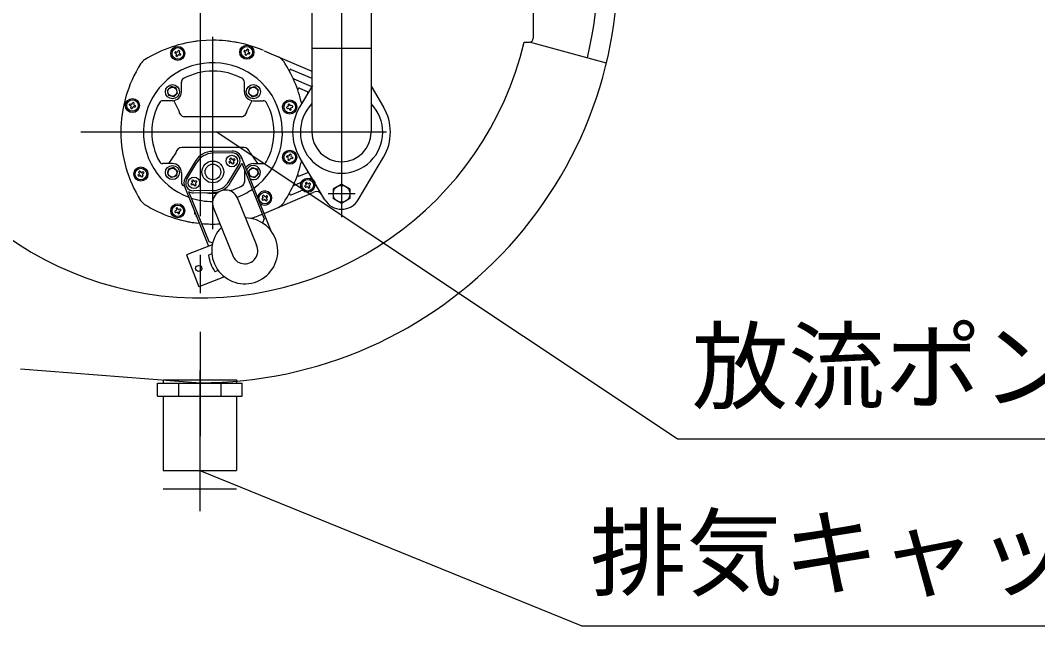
# Model space of a CAD drawing. Units: millimetres, scale not verified. Extents: x -8093 to 8093, y -5792 to 5792.
# Drawn here: x -4501 to -3710, y 572 to 1043 of the extents above; entities that cross this region are included whole.
import ezdxf
from ezdxf.enums import TextEntityAlignment as Align

# ---------------------------------------------------------------- set-up
doc = ezdxf.new("R2010")
doc.units = ezdxf.units.MM
doc.header["$LTSCALE"] = 30
doc.linetypes.add('LONG_CHAIN', pattern=[21, 18, -1, 1, -1])
doc.layers.add('0-1_00クル-フ-0躯体', color=3, linetype='Continuous', lineweight=25)
doc.styles.add('ＭＳ ゴシック', font='')
doc.styles.get('ＭＳ ゴシック').set_extended_font_data('MS Gothic')

msp = doc.modelspace()

# ---------------------------------------------------------------- linework, layer by layer
at = {"layer": '0-1_00クル-フ-0躯体', "linetype": 'LONG_CHAIN'}
for p, q in [((-4361.45, 1430.47), (-4361.45, 719.41)), ((-4251.45, 1272.69), (-4251.45, 889.59)), ((-4216.63, 955.87), (-4454.14, 955.87)), ((-4361.54, 770.35), (-4361.54, 661.1))]:
    msp.add_line(p, q, dxfattribs=at)
at = {"layer": '0-1_00クル-フ-0躯体'}
for p, q in [((-4274.45, 1215.87), (-4274.45, 955.87)), ((-4102.45, 1142.87), (-4102.45, 1028.87)), ((-4228.45, 1062.87), (-4228.45, 955.87)), ((-4351.45, 880.34), (-4351.45, 1030.05)), ((-4325.22, 1019.41), (-4324.82, 1020.17)), ((-4324.37, 1020.33), (-4323.88, 1020.12)), ((-4228.45, 1020.87), (-4274.45, 1020.87)), ((-4109.5, 1025.87), (-4105.45, 1025.87)), ((-4045.54, 1009.52), (-4105.45, 1025.87)), ((-4380.84, 1018.26), (-4381.05, 1017.77)), ((-4380.13, 1016.92), (-4380.89, 1017.33)), ((-4380.41, 1018.45), (-4379.6, 1018.19)), ((-4380.12, 1015.41), (-4379.85, 1016.23)), ((-4379.44, 1014.77), (-4379.92, 1014.98)), ((-4378.59, 1015.69), (-4378.99, 1014.93)), ((-4378.9, 1018.47), (-4378.5, 1019.23)), ((-4378.05, 1019.39), (-4377.56, 1019.18)), ((-4377.07, 1015.7), (-4377.89, 1015.97)), ((-4377.37, 1018.75), (-4377.63, 1017.93)), ((-4377.35, 1017.24), (-4376.59, 1016.83)), ((-4376.64, 1015.9), (-4376.44, 1016.39)), ((-4327.16, 1019.2), (-4327.37, 1018.71)), ((-4326.45, 1017.86), (-4327.21, 1018.27)), ((-4326.73, 1019.39), (-4325.92, 1019.13)), ((-4326.44, 1016.35), (-4326.17, 1017.17)), ((-4325.76, 1015.71), (-4326.24, 1015.92)), ((-4324.91, 1016.63), (-4325.31, 1015.87)), ((-4323.39, 1016.64), (-4324.21, 1016.91)), ((-4323.69, 1019.69), (-4323.95, 1018.87)), ((-4323.67, 1018.18), (-4322.91, 1017.77)), ((-4322.96, 1016.84), (-4322.76, 1017.33)), ((-4311.71, 1019.14), (-4274.45, 1003.22)), ((-4290.64, 1004.7), (-4274.45, 997.78)), ((-4288.66, 997.33), (-4275.39, 991.66)), ((-4386.82, 988.38), (-4383.95, 991.24)), ((-4375.91, 987.33), (-4375.9, 994.85)), ((-4326.97, 987.34), (-4326.97, 994.85)), ((-4323.88, 986.29), (-4322.83, 990.2)), ((-4322.83, 990.2), (-4318.93, 991.24)), ((-4318.93, 991.24), (-4316.08, 988.38)), ((-4284.16, 989.97), (-4278.22, 987.43)), ((-4274.14, 992.07), (-4284.11, 975.3)), ((-4228.45, 991.54), (-4218.79, 975.3)), ((-4381.87, 983.43), (-4379, 986.29)), ((-4323.88, 986.29), (-4321.02, 983.44)), ((-4321.02, 983.44), (-4317.12, 984.48)), ((-4317.12, 984.48), (-4316.08, 988.38)), ((-4416.33, 977.01), (-4416.18, 977.51)), ((-4415.33, 976.26), (-4416.13, 976.58)), ((-4415.77, 977.75), (-4414.93, 977.58)), ((-4415.16, 974.76), (-4414.98, 975.6)), ((-4414.92, 974.35), (-4414.42, 974.19)), ((-4414.27, 977.93), (-4413.95, 978.72)), ((-4413.67, 975.2), (-4413.99, 974.4)), ((-4413.02, 978.77), (-4413.52, 978.93)), ((-4412.16, 975.37), (-4413, 975.55)), ((-4412.78, 978.37), (-4412.95, 977.53)), ((-4412.6, 976.86), (-4411.8, 976.54)), ((-4411.6, 976.11), (-4411.75, 975.61)), ((-4382.91, 980.34), (-4390.42, 980.33)), ((-4377.98, 972.62), (-4381.9, 980.41)), ((-4324.91, 972.62), (-4320.99, 980.41)), ((-4319.97, 980.34), (-4312.46, 980.34)), ((-4294.14, 974.94), (-4293.99, 974.44)), ((-4293.14, 975.69), (-4293.94, 975.37)), ((-4293.58, 974.2), (-4292.74, 974.38)), ((-4292.96, 977.2), (-4292.79, 976.36)), ((-4292.72, 977.6), (-4292.22, 977.76)), ((-4292.07, 974.03), (-4291.75, 973.23)), ((-4291.47, 976.76), (-4291.79, 977.55)), ((-4290.82, 973.18), (-4291.32, 973.02)), ((-4289.97, 976.58), (-4290.81, 976.41)), ((-4290.58, 973.59), (-4290.76, 974.43)), ((-4290.41, 975.09), (-4289.61, 975.41)), ((-4289.41, 975.84), (-4289.56, 976.34)), ((-4329.23, 967.87), (-4373.66, 967.87)), ((-4327.5, 943.88), (-4375.54, 943.86)), ((-4336.42, 941.15), (-4351.71, 940.9)), ((-4380.32, 939.74), (-4386.03, 931.41)), ((-4365.16, 933.12), (-4373.03, 920.01)), ((-4336.38, 939.65), (-4351.68, 939.4)), ((-4338.82, 932.89), (-4338.12, 933.38)), ((-4337.93, 934.11), (-4338.29, 934.89)), ((-4337.69, 935.61), (-4338.14, 935.35)), ((-4337.23, 935.51), (-4336.73, 934.8)), ((-4336.01, 934.6), (-4335.23, 934.97)), ((-4334.62, 933.91), (-4335.33, 933.42)), ((-4334.78, 934.83), (-4334.52, 934.37)), ((-4331.19, 936.85), (-4330.45, 935)), ((-4329.8, 937.4), (-4306.31, 879.21)), ((-4322.57, 939.74), (-4316.86, 931.41)), ((-4294.14, 936.79), (-4293.99, 937.29)), ((-4293.14, 936.04), (-4293.94, 936.36)), ((-4293.58, 937.53), (-4292.74, 937.35)), ((-4292.96, 934.53), (-4292.79, 935.37)), ((-4292.72, 934.13), (-4292.22, 933.97)), ((-4292.07, 937.7), (-4291.75, 938.5)), ((-4291.47, 934.97), (-4291.79, 934.18)), ((-4290.82, 938.55), (-4291.32, 938.71)), ((-4289.97, 935.15), (-4290.81, 935.32)), ((-4290.58, 938.14), (-4290.76, 937.3)), ((-4290.41, 936.64), (-4289.61, 936.32)), ((-4289.41, 935.89), (-4289.56, 935.39)), ((-4264.34, 903.21), (-4284.11, 936.45)), ((-4238.56, 903.21), (-4218.79, 936.45)), ((-4408.43, 925.46), (-4408.88, 925.19)), ((-4407.97, 925.37), (-4407.46, 924.67)), ((-4382.91, 931.4), (-4390.42, 931.4)), ((-4381.87, 928.3), (-4379, 925.44)), ((-4371.75, 919.24), (-4363.88, 932.35)), ((-4339.01, 917.44), (-4331.14, 930.57)), ((-4338.66, 931.98), (-4338.92, 932.43)), ((-4337.43, 932.2), (-4338.21, 931.84)), ((-4337.72, 916.67), (-4329.86, 929.8)), ((-4336.22, 931.3), (-4336.71, 932)), ((-4335.3, 931.46), (-4335.75, 931.2)), ((-4335.51, 932.69), (-4335.16, 931.92)), ((-4329.07, 931.61), (-4311.59, 888.3)), ((-4321.02, 928.31), (-4323.88, 925.45)), ((-4323.88, 925.45), (-4322.84, 921.54)), ((-4321.02, 928.31), (-4317.12, 927.26)), ((-4319.98, 931.4), (-4312.46, 931.41)), ((-4316.86, 931.41), (-4312.47, 931.4)), ((-4409.34, 921.81), (-4409.61, 922.26)), ((-4409.52, 922.73), (-4408.82, 923.23)), ((-4408.64, 923.96), (-4409.02, 924.74)), ((-4408.11, 922.06), (-4408.89, 921.68)), ((-4406.88, 921.18), (-4407.39, 921.87)), ((-4406.73, 924.49), (-4405.96, 924.87)), ((-4406.42, 921.08), (-4405.96, 921.36)), ((-4406.21, 922.58), (-4405.83, 921.81)), ((-4405.33, 923.82), (-4406.03, 923.31)), ((-4405.51, 924.73), (-4405.24, 924.28)), ((-4386.82, 923.35), (-4383.95, 920.49)), ((-4375.91, 924.4), (-4375.9, 916.88)), ((-4367.38, 917.11), (-4367.74, 917.89)), ((-4367.14, 918.6), (-4367.59, 918.34)), ((-4366.68, 918.51), (-4366.18, 917.8)), ((-4365.46, 917.6), (-4364.68, 917.97)), ((-4364.23, 917.83), (-4363.97, 917.37)), ((-4326.97, 924.41), (-4326.99, 916.88)), ((-4322.84, 921.54), (-4318.93, 920.5)), ((-4284.16, 921.78), (-4278.22, 924.32)), ((-4275.77, 919.93), (-4275.39, 920.09)), ((-4273.62, 918.81), (-4272.08, 916.21)), ((-4373.87, 914.33), (-4354.81, 867.08)), ((-4370.4, 909.69), (-4354.74, 870.89)), ((-4368.11, 914.98), (-4368.37, 915.43)), ((-4368.27, 915.89), (-4367.57, 916.38)), ((-4366.88, 915.2), (-4367.66, 914.84)), ((-4351.45, 910.41), (-4366.5, 910.15)), ((-4365.67, 914.3), (-4366.16, 915)), ((-4364.75, 914.46), (-4365.2, 914.2)), ((-4364.96, 915.69), (-4364.61, 914.91)), ((-4364.07, 916.91), (-4364.78, 916.42)), ((-4290.64, 907.05), (-4282.98, 910.32)), ((-4288.66, 914.42), (-4283.35, 916.69)), ((-4279.7, 913.1), (-4279.97, 913.55)), ((-4279.18, 914.52), (-4279.88, 914.01)), ((-4279.37, 916.02), (-4278.99, 915.24)), ((-4279.25, 912.96), (-4278.47, 913.34)), ((-4278.78, 916.74), (-4279.23, 916.47)), ((-4277.81, 915.95), (-4278.31, 916.64)), ((-4277.75, 913.15), (-4277.24, 912.45)), ((-4276.31, 916.14), (-4277.08, 915.76)), ((-4276.78, 912.36), (-4276.33, 912.62)), ((-4276.19, 913.08), (-4276.57, 913.85)), ((-4276.38, 914.58), (-4275.68, 915.08)), ((-4275.85, 916), (-4275.59, 915.55)), ((-4251.45, 915.38), (-4257.95, 911.63)), ((-4257.95, 911.63), (-4257.95, 904.12)), ((-4244.95, 911.63), (-4251.45, 915.38)), ((-4244.95, 911.63), (-4244.95, 904.12)), ((-4366.48, 908.66), (-4351.45, 908.89)), ((-4332.58, 905.13), (-4317.6, 868.02)), ((-4313.2, 903.32), (-4312.89, 902.9)), ((-4313.16, 903.8), (-4312.52, 904.37)), ((-4312.41, 905.11), (-4312.87, 905.84)), ((-4312.78, 906.31), (-4312.36, 906.63)), ((-4311.69, 903.27), (-4312.42, 902.82)), ((-4311.89, 906.58), (-4311.32, 905.94)), ((-4311.71, 892.6), (-4272.94, 909.18)), ((-4310.37, 902.53), (-4310.95, 903.17)), ((-4310.57, 905.84), (-4309.84, 906.29)), ((-4309.48, 902.8), (-4309.9, 902.48)), ((-4309.85, 904), (-4309.39, 903.27)), ((-4309.11, 905.31), (-4309.75, 904.74)), ((-4309.06, 905.79), (-4309.38, 906.21)), ((-4240.95, 907.88), (-4261.95, 907.88)), ((-4380.84, 893.48), (-4381.05, 893.97)), ((-4380.13, 894.82), (-4380.89, 894.41)), ((-4380.12, 896.33), (-4379.85, 895.51)), ((-4379.44, 896.97), (-4379.92, 896.76)), ((-4378.59, 896.05), (-4378.99, 896.81)), ((-4377.07, 896.04), (-4377.89, 895.77)), ((-4377.37, 892.99), (-4377.63, 893.81)), ((-4377.35, 894.5), (-4376.59, 894.91)), ((-4376.64, 895.84), (-4376.44, 895.35)), ((-4351.3, 897.57), (-4336.32, 860.46)), ((-4311.71, 892.6), (-4300.79, 897.26)), ((-4380.41, 893.29), (-4379.6, 893.55)), ((-4378.9, 893.27), (-4378.5, 892.51)), ((-4378.05, 892.35), (-4377.56, 892.56)), ((-4365.75, 893.19), (-4365.85, 892.68)), ((-4364.89, 892.07), (-4365.6, 892.27)), ((-4364.44, 890.56), (-4364.4, 890.86)), ((-4364.12, 890.17), (-4364.16, 890.18)), ((-4311.59, 888.3), (-4312.97, 885.29)), ((-4354.74, 870.89), (-4351.65, 869.68)), ((-4351.97, 868.17), (-4372.07, 860.46)), ((-4372.07, 860.46), (-4362.5, 835.52)), ((-4352.28, 861.25), (-4354.84, 860.26)), ((-4347.26, 848.17), (-4349.83, 847.19)), ((-4342.4, 843.23), (-4362.5, 835.52)), ((-4501.12, 771.61), (-4361.45, 760.87)), ((-4390.04, 763.17), (-4333.04, 763.17)), ((-4390.04, 763.17), (-4390.04, 760.57)), ((-4377.99, 750.57), (-4377.99, 760.57)), ((-4345.09, 750.57), (-4345.09, 760.57)), ((-4333.04, 763.17), (-4333.04, 760.57)), ((-4328.63, 750.57), (-4328.63, 760.57)), ((-4394.45, 750.57), (-4328.63, 750.57)), ((-4390.04, 750.57), (-4390.04, 692.67)), ((-4333.04, 750.57), (-4333.04, 692.67)), ((-4390.04, 692.67), (-4333.04, 692.67)), ((-4390.04, 678.29), (-4333.04, 678.29))]:
    msp.add_line(p, q, dxfattribs=at)
at = {"layer": '0-1_00クル-フ-0躯体', "color": 4}
for p, q in [((-3990.69, 717.29), (-4348.93, 956.13)), ((-3990.69, 717.29), (-3575.72, 717.29)), ((-4361.54, 692.67), (-4064.61, 571.94)), ((-4064.61, 571.94), (-3595.78, 571.94))]:
    msp.add_line(p, q, dxfattribs=at)
at = {"layer": '0-1_00クル-フ-0躯体'}
for points in [[(-4379, 986.29), (-4380.05, 990.2), (-4383.95, 991.24)], [(-4381.87, 983.43), (-4385.77, 984.48), (-4386.82, 988.38)], [(-4381.87, 928.3), (-4385.77, 927.26), (-4386.82, 923.35)], [(-4379, 925.44), (-4380.05, 921.54), (-4383.95, 920.49)], [(-4317.12, 927.26), (-4316.07, 923.36), (-4318.93, 920.5)], [(-4244.95, 904.12), (-4251.45, 900.37), (-4257.95, 904.12)], [(-4394.45, 750.57), (-4394.45, 760.57), (-4328.63, 760.57)]]:
    msp.add_lwpolyline(points, dxfattribs=at)
for centre, radius in [((-4378.74, 1017.08), 5.5), ((-4378.74, 1017.08), 4.5), ((-4325.06, 1018.02), 5.5), ((-4325.06, 1018.02), 4.5), ((-4382.91, 987.33), 5.5), ((-4382.91, 987.33), 3.5), ((-4319.97, 987.34), 5.5), ((-4319.97, 987.34), 3.5), ((-4413.97, 976.56), 5.5), ((-4413.97, 976.56), 4.5), ((-4291.77, 975.39), 5.5), ((-4291.77, 975.39), 4.5), ((-4291.77, 936.34), 5.5), ((-4351.45, 924.9), 8.5), ((-4336.72, 933.4), 4.5), ((-4291.77, 936.34), 4.5), ((-4407.42, 923.27), 5.5), ((-4407.42, 923.27), 4.5), ((-4382.91, 924.4), 5.5), ((-4382.91, 924.4), 3.5), ((-4351.45, 924.9), 6.05), ((-4319.98, 924.4), 3.5), ((-4366.17, 916.4), 4.5), ((-4277.78, 914.55), 5.5), ((-4277.78, 914.55), 4.5), ((-4251.45, 907.88), 6.5), ((-4311.13, 904.56), 4.5), ((-4378.74, 894.66), 5.5), ((-4378.74, 894.66), 4.5), ((-4362.52, 849.82), 2.35)]:
    msp.add_circle(centre, radius, dxfattribs=at)
for centre, radius, start, end in [((-4361.45, 1085.87), 309.61, 346.497, 13.503), ((-4361.45, 1085.87), 325, 270, 5.31267), ((-4361.45, 1085.87), 259, 180, 346.605), ((-4105.45, 1028.87), 3, 270, 0), ((-4351.45, 927.36), 100, 95.739, 122.061), ((-4388.34, 1022.46), 2, 291.201, 296.077), ((-4351.45, 927.36), 100, 78.423, 101.73), ((-4351.45, 927.36), 100, 66.864, 90), ((-4324.51, 1020), 0.35, 66.997, 152), ((-4324.02, 1019.8), 0.35, 342, 67.003), ((-4380.73, 1017.64), 0.35, 157, 242), ((-4380.52, 1018.12), 0.35, 72, 157), ((-4380.41, 1016.41), 0.584, 342, 61.998), ((-4379.78, 1015.3), 0.35, 162, 247.003), ((-4379.41, 1018.74), 0.584, 252.002, 332), ((-4379.3, 1015.09), 0.35, 246.997, 332), ((-4378.07, 1015.41), 0.584, 72.002, 152), ((-4378.19, 1019.06), 0.35, 66.997, 152), ((-4377.08, 1017.75), 0.584, 162, 241.998), ((-4377.7, 1018.86), 0.35, 342, 67.003), ((-4376.96, 1016.04), 0.35, 252, 337), ((-4376.76, 1016.52), 0.35, 337, 62), ((-4327.05, 1018.58), 0.35, 157, 242), ((-4326.84, 1019.06), 0.35, 72, 157), ((-4326.73, 1017.35), 0.584, 342, 61.998), ((-4326.1, 1016.24), 0.35, 162, 247.003), ((-4325.73, 1019.68), 0.584, 252.002, 332), ((-4325.62, 1016.03), 0.35, 246.997, 332), ((-4324.39, 1016.35), 0.584, 72.002, 152), ((-4323.4, 1018.69), 0.584, 162, 241.998), ((-4323.28, 1016.98), 0.35, 252, 337), ((-4323.08, 1017.46), 0.35, 337, 62), ((-4304.72, 1005.27), 10, 33.295, 66.864), ((-4322.95, 955.87), 100, 147.939, 180), ((-4399.22, 1003.64), 10, 122.061, 147.939), ((-4351.45, 955.87), 54, 306.092, 249.674), ((-4379.95, 955.87), 100, 12.837, 33.295), ((-4291.04, 1003.78), 1, 66.864, 208.315), ((-4372.91, 994.85), 3, 118.841, 180), ((-4351.45, 955.87), 47.5, 90, 118.841), ((-4351.45, 955.87), 47.5, 61.159, 90), ((-4329.97, 994.85), 3, 0, 61.159), ((-4326.54, 1004), 1, 320.589, 330), ((-4322.21, 1001.5), 1, 150, 159.411), ((-4288.27, 998.25), 1, 204.807, 246.864), ((-4284.55, 989.05), 1, 66.864, 199.176), ((-4275, 992.58), 1, 246.864, 329.262), ((-4382.91, 987.33), 7, 270, 0), ((-4319.97, 987.34), 7, 180, 270), ((-4278.61, 986.51), 1, 329.262, 66.864), ((-4416, 976.91), 0.35, 162.997, 248), ((-4415.85, 977.41), 0.35, 78, 163.003), ((-4415.55, 975.72), 0.584, 348.002, 68), ((-4414.82, 974.68), 0.35, 168, 253), ((-4414.81, 978.15), 0.584, 258, 337.998), ((-4414.31, 974.53), 0.35, 253, 338), ((-4413.62, 978.59), 0.35, 73, 158), ((-4413.12, 974.98), 0.584, 78, 157.998), ((-4413.12, 978.44), 0.35, 348, 73), ((-4412.38, 977.4), 0.584, 168.002, 248), ((-4412.09, 975.71), 0.35, 258, 343.003), ((-4411.94, 976.22), 0.35, 342.997, 68), ((-4351.45, 955.87), 47.5, 151.159, 180), ((-4390.42, 977.33), 3, 90, 151.159), ((-4312.46, 977.34), 3, 28.841, 90), ((-4351.45, 955.87), 47.5, 0, 28.841), ((-4293.8, 975.05), 0.35, 112, 197.003), ((-4293.65, 974.54), 0.35, 196.997, 282), ((-4293.36, 976.23), 0.584, 292, 11.998), ((-4292.62, 977.27), 0.35, 107, 192), ((-4292.62, 973.81), 0.584, 22.002, 102), ((-4292.12, 977.42), 0.35, 22, 107), ((-4291.43, 973.36), 0.35, 202, 287), ((-4290.93, 976.98), 0.584, 202.002, 282), ((-4290.92, 973.51), 0.35, 287, 12), ((-4290.19, 974.55), 0.584, 112, 191.998), ((-4289.89, 976.24), 0.35, 16.997, 102), ((-4289.74, 975.74), 0.35, 292, 17.003), ((-4251.45, 955.87), 38, 149.262, 180), ((-4251.45, 955.87), 32, 135.951, 44.049), ((-4251.45, 955.87), 38, 0, 30.738), ((-4372.99, 972.82), 5, 182.277, 262.277), ((-4329.91, 972.82), 5, 277.723, 357.723), ((-4297.31, 958.37), 1, 260.588, 270), ((-4322.95, 955.87), 100, 180, 212.061), ((-4351.45, 955.87), 47.5, 180, 208.841), ((-4351.45, 955.87), 47.5, 331.159, 0), ((-4297.31, 953.37), 1, 90, 99.412), ((-4251.45, 955.87), 38, 180, 210.738), ((-4251.45, 955.87), 23, 180, 0), ((-4251.45, 955.87), 38, 329.262, 0), ((-4375.4, 938.87), 5, 90, 170), ((-4336.29, 933.65), 7.5, 13.961, 90.941), ((-4327.5, 938.87), 5, 10, 90), ((-4351.45, 924.9), 16, 120, 149.059), ((-4351.45, 924.9), 14.5, 120, 149.059), ((-4351.45, 924.9), 16, 90.941, 120), ((-4351.45, 924.9), 14.5, 90.941, 120), ((-4337.97, 935.04), 0.35, 120, 205), ((-4338.46, 933.87), 0.584, 305, 24.998), ((-4337.52, 935.3), 0.35, 35.027, 120.026), ((-4336.26, 935.13), 0.584, 215.002, 295), ((-4336.29, 933.65), 6, 329.059, 90.941), ((-4334.98, 932.93), 0.584, 125, 204.998), ((-4335.08, 934.65), 0.35, 29.997, 115), ((-4334.82, 934.19), 0.35, 305, 30.003), ((-4379.95, 955.87), 100, 326.705, 347.163), ((-4293.8, 936.68), 0.35, 162.997, 248), ((-4293.65, 937.19), 0.35, 78, 163.003), ((-4293.36, 935.5), 0.584, 348.002, 68), ((-4292.62, 934.46), 0.35, 168, 253), ((-4292.62, 937.92), 0.584, 258, 337.998), ((-4292.12, 934.31), 0.35, 253, 338), ((-4291.43, 938.37), 0.35, 73, 158), ((-4290.93, 934.75), 0.584, 78, 157.998), ((-4290.92, 938.22), 0.35, 348, 73), ((-4290.19, 937.18), 0.584, 168.002, 248), ((-4289.89, 935.49), 0.35, 258, 343.003), ((-4289.74, 935.99), 0.35, 342.997, 68), ((-4408.7, 924.89), 0.35, 121, 206), ((-4408.25, 925.16), 0.35, 36, 121), ((-4390.42, 934.4), 3, 208.841, 270), ((-4382.91, 924.4), 7, 0, 90), ((-4338.63, 932.61), 0.35, 125, 210.003), ((-4338.36, 932.15), 0.35, 209.997, 295), ((-4337.19, 931.67), 0.584, 35.002, 115), ((-4335.93, 931.5), 0.35, 215, 300), ((-4335.47, 931.76), 0.35, 300, 25), ((-4336.29, 933.65), 7.5, 329.059, 344.188), ((-4319.98, 924.4), 7, 167.002, 180), ((-4319.98, 924.4), 7, 90, 149.216), ((-4319.98, 924.4), 5.5, 241.616, 162.345), ((-4312.47, 934.4), 3, 270, 331.159), ((-4312.46, 934.41), 3, 270, 331.159), ((-4278.61, 925.24), 1, 293.136, 30.738), ((-4409.31, 922.45), 0.35, 126, 211.003), ((-4409.04, 921.99), 0.35, 210.997, 296), ((-4409.17, 923.71), 0.584, 306, 25.998), ((-4407.86, 921.53), 0.584, 36.002, 116), ((-4406.99, 925.01), 0.584, 216.002, 296), ((-4406.6, 921.38), 0.35, 216, 301), ((-4405.68, 922.84), 0.584, 126, 205.998), ((-4406.15, 921.66), 0.35, 301, 26), ((-4405.81, 924.55), 0.35, 30.997, 116), ((-4405.54, 924.1), 0.35, 306, 31.003), ((-4366.6, 916.16), 7.5, 149.059, 209.838), ((-4366.6, 916.16), 6, 149.059, 270.941), ((-4367.42, 918.04), 0.35, 120, 205), ((-4366.97, 918.3), 0.35, 35.027, 120.026), ((-4365.71, 918.13), 0.584, 215.002, 295), ((-4364.53, 917.65), 0.35, 29.997, 115), ((-4364.27, 917.19), 0.35, 305, 30.003), ((-4351.45, 924.9), 14.5, 270, 329.059), ((-4284.55, 922.7), 1, 160.824, 293.136), ((-4284.14, 918.53), 2, 293.136, 327.949), ((-4276.17, 920.85), 1, 255.649, 293.136), ((-4275, 919.17), 1, 30.738, 113.136), ((-4372.91, 916.88), 3, 180, 241.159), ((-4351.45, 955.87), 47.5, 241.159, 241.973), ((-4351.45, 955.87), 47.5, 241.159, 242.056), ((-4366.6, 916.16), 7.5, 239.591, 270.941), ((-4368.08, 915.6), 0.35, 125, 210.003), ((-4367.81, 915.15), 0.35, 209.997, 295), ((-4367.91, 916.86), 0.584, 305, 24.998), ((-4366.64, 914.67), 0.584, 35.002, 115), ((-4365.38, 914.5), 0.35, 215, 300), ((-4364.43, 915.93), 0.584, 125, 204.998), ((-4364.92, 914.76), 0.35, 300, 25), ((-4341.67, 900.68), 10.12, 17.883, 206.078), ((-4351.45, 924.9), 16, 270, 329.059), ((-4351.45, 955.87), 47.5, 286.066, 298.841), ((-4351.45, 955.87), 54, 290.383, 304.457), ((-4329.99, 916.88), 3, 298.841, 0), ((-4311.13, 904.56), 5.5, 226.135, 177.826), ((-4288.27, 913.5), 1, 113.136, 155.193), ((-4282.19, 908.48), 2, 53.955, 113.136), ((-4279.67, 913.73), 0.35, 125.74, 210.74), ((-4279.4, 913.28), 0.35, 210.74, 295.74), ((-4279.05, 916.17), 0.35, 120.737, 205.74), ((-4279.52, 914.99), 0.584, 305.742, 25.74), ((-4278.6, 916.44), 0.35, 35.74, 120.743), ((-4278.22, 912.81), 0.584, 35.74, 115.738), ((-4277.34, 916.29), 0.584, 215.74, 295.738), ((-4276.96, 912.66), 0.35, 215.74, 300.743), ((-4276.04, 914.11), 0.584, 125.742, 205.74), ((-4276.51, 912.93), 0.35, 300.737, 25.74), ((-4276.16, 915.82), 0.35, 30.74, 115.74), ((-4275.89, 915.37), 0.35, 305.74, 30.74), ((-4270.98, 904.58), 5, 30.738, 113.136), ((-4271.28, 914.58), 1, 145.974, 180.299), ((-4272.94, 915.7), 1, 325.974, 30.738), ((-4399.22, 908.09), 10, 212.061, 237.939), ((-4351.45, 955.87), 54, 251.775, 269.709), ((-4351.45, 955.87), 47.5, 262.316, 270), ((-4351.45, 955.87), 47.5, 270, 274.026), ((-4312.92, 903.53), 0.35, 132, 217), ((-4312.57, 906.03), 0.35, 126.997, 212), ((-4312.61, 903.11), 0.35, 217, 302), ((-4312.91, 904.81), 0.584, 312.002, 32), ((-4312.15, 906.35), 0.35, 42, 127.003), ((-4311.38, 902.78), 0.584, 42, 121.998), ((-4310.88, 906.33), 0.584, 222, 301.998), ((-4310.11, 902.76), 0.35, 222, 307.003), ((-4309.35, 904.31), 0.584, 132.002, 212), ((-4309.66, 906), 0.35, 37, 122), ((-4309.69, 903.08), 0.35, 306.997, 32), ((-4309.34, 905.58), 0.35, 312, 37), ((-4291.04, 907.97), 1, 151.685, 293.136), ((-4251.45, 910.88), 15, 210.738, 329.262), ((-4351.45, 984.37), 100, 237.939, 263.937), ((-4380.73, 894.1), 0.35, 118, 203), ((-4380.41, 895.33), 0.584, 298.002, 18), ((-4379.78, 896.44), 0.35, 112.997, 198), ((-4379.41, 893), 0.584, 28, 107.998), ((-4379.3, 896.65), 0.35, 28, 113.003), ((-4378.07, 896.33), 0.584, 208, 287.998), ((-4377.08, 893.99), 0.584, 118.002, 198), ((-4376.96, 895.7), 0.35, 23, 108), ((-4376.76, 895.22), 0.35, 298, 23), ((-4304.72, 906.46), 10, 293.136, 326.705), ((-4380.52, 893.62), 0.35, 203, 288), ((-4378.19, 892.68), 0.35, 208, 293.003), ((-4377.7, 892.88), 0.35, 292.997, 18), ((-4351.45, 984.37), 100, 258.92, 263.937), ((-4365.5, 892.61), 0.35, 169, 254), ((-4365.4, 893.13), 0.35, 100.104, 169), ((-4364.09, 890.52), 0.35, 174, 259.003), ((-4326.69, 863.57), 25.69, 135.116, 88.845), ((-4351.45, 984.38), 100, 287.148, 292.551), ((-4351.45, 984.38), 100, 264.896, 273.102), ((-4326.69, 863.57), 10.12, 197.883, 26.078), ((-4326.69, 863.57), 28.35, 186.69, 215.293)]:
    msp.add_arc(centre, radius, start, end, dxfattribs=at)

# ---------------------------------------------------------------- texts
at = {"layer": '0-1_00クル-フ-0躯体', "color": 4, "style": 'ＭＳ ゴシック'}
for s, p in [('放流ポンプ', (-3979.17, 729.75)), ('排気キャップ', (-4058.32, 584.59))]:
    msp.add_text(s, height=54.99, dxfattribs=at).set_placement(p, align=Align.BOTTOM_LEFT)

doc.saveas('drawing.dxf')
